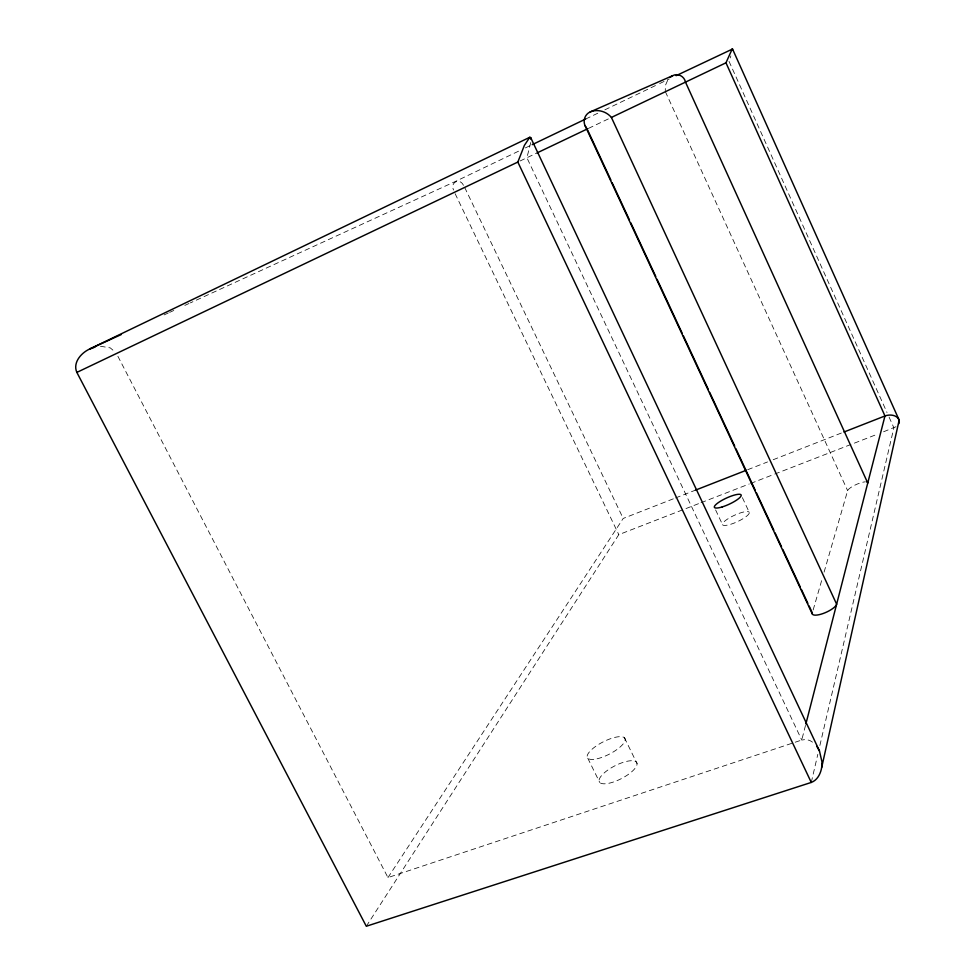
<?xml version="1.0" encoding="UTF-8"?>
<svg xmlns="http://www.w3.org/2000/svg" width="975" height="975" viewBox="0 0 975 975"><rect width="100%" height="100%" fill="white"/><g stroke="black" fill="none" stroke-linecap="round" stroke-linejoin="round"><path stroke-width="0.73" stroke-dasharray="4.88 3.66" d="M530.766 142.508L526.902 157.731L801.743 740.037L805.679 739.501L809.677 740.415L813.479 742.743M811.273 782.438L817.806 754.358M819.878 745.497L893.88 427.793L887.64 413.912M805.496 725.437L801.743 740.037L387.965 877.585L116.452 353.511M813.15 609.984L822.4 577.968M824.082 572.142L847.641 490.669A10.957 2.742 -23.7 0 1 854.685 485.245A10.957 2.742 -23.7 0 1 865.398 481.821M730.202 57.952L730.872 55.868M667.582 80.45L665.425 85.398L665.279 90.675M366.308 926.25L618.796 534.653L699.623 503.258M387.965 877.585L623.196 518.444L674.139 498.505M896.013 426.709L882.533 432.205M518.517 151.21L455.483 181.411L190.369 302.884M525.367 147.92L530.851 145.299M585.67 119.023L598.004 113.112M604.853 109.834L658.296 84.216M659.673 83.558L669.264 78.963M520.041 161.009L536.835 153.026M588.51 128.371L609.692 118.28M164.129 314.901L168.273 312.999M169.65 312.366L173.794 310.477M184.836 305.407L188.979 303.517M675.553 497.945L695.358 490.193M747.715 469.694L767.532 461.943M773.187 459.725L842.522 432.583M701.037 502.698L749.251 483.978M750.665 483.429L773.358 474.606M774.772 474.057L876.866 434.399M100.425 346.235L110.26 347.88L115.623 352.438M463.454 185.311C459.895 177.499 449.719 182.398 453.594 190.052M587.779 758.221L599.735 782.474M624.439 737.746L637.065 763.608A21.072 7.178 -27.2 0 1 609.119 783.217A21.072 7.178 -27.2 0 1 607.986 769.957A21.072 7.178 -27.2 0 1 637.065 763.608M455.13 193.684L618.796 534.653M464.685 187.444L623.196 518.444M715.613 509.937L722.499 524.587M742.389 497.652L749.251 512.338A14.71 3.522 -24.8 0 1 730.421 524.367A14.71 3.522 -24.8 0 1 727.984 518.773A14.71 3.522 -24.8 0 1 749.251 512.338M665.389 91.699L847.641 490.669M729.02 61.352L887.006 412.523M597.09 758.782A21.121 6.874 -27.1 0 0 625.219 739.367A21.121 6.874 -27.1 0 0 596.2 745.997A21.121 6.874 -27.1 0 0 597.09 758.782"/><path stroke-width="1.46" d="M821.669 767.544L821.974 761.914L819.451 750.933L530.668 137.56L529.766 137.292L89.566 349.062C81.132 352.95 72.564 362.676 76.854 372.401L366.308 926.25L811.273 782.438C817.44 780.134 820.633 773.699 821.669 767.544L899.169 420.103L732.53 49.03L676.114 75.672M732.408 50.213L732.53 49.03M805.874 723.974L884.971 415.959L725.973 62.814L732.298 48.75M898.84 423.65L899.34 421.883M811.273 782.438L517.835 162.057L524.404 145.36L529.766 137.292M866.824 481.894A10.957 2.742 -23.7 0 1 867.75 483.027L685.486 82.119C684.462 76.477 677.966 72.832 672.774 75.623L590.155 111.942C584.915 114.282 582.636 120.827 585.195 125.933L812.346 614.031M670.276 77.244L672.774 75.623M532.228 144.641L585.67 119.023M76.854 372.401L517.835 162.057M537.188 152.856L587.803 128.712M590.155 111.942C597.443 108.749 606.413 111.418 611.41 117.439L725.973 62.814M121.327 334.51L89.566 349.062L94.941 347.112M695.358 490.193L746.302 470.255M843.936 432.035L884.971 415.959C889.773 414.156 896.939 414.777 899.169 420.103M585.195 125.933L587.133 129.017M816.806 746.326L819.451 750.933M587.779 130.394L610.874 180.022M612.154 182.788L629.472 220.009M630.764 222.763L655.773 276.522M657.065 279.277L682.086 333.048M683.365 335.802L708.386 389.561M709.666 392.328L734.687 446.087M735.967 448.841L755.211 490.206M756.503 492.96L773.821 530.181M775.101 532.935L781.511 546.719M782.803 549.473L800.122 586.694M801.401 589.461L807.824 603.245M809.104 605.999L812.309 612.885A13.284 4.083 -24.1 0 0 823.107 613.519A13.284 4.083 -24.1 0 0 836.635 604.195L611.41 117.439M530.668 137.56L531.009 139.34M722.231 506.915A14.735 3.364 -24.8 0 0 741.146 494.983A14.735 3.364 -24.8 0 0 719.916 501.564A14.735 3.364 -24.8 0 0 722.231 506.915"/></g></svg>
